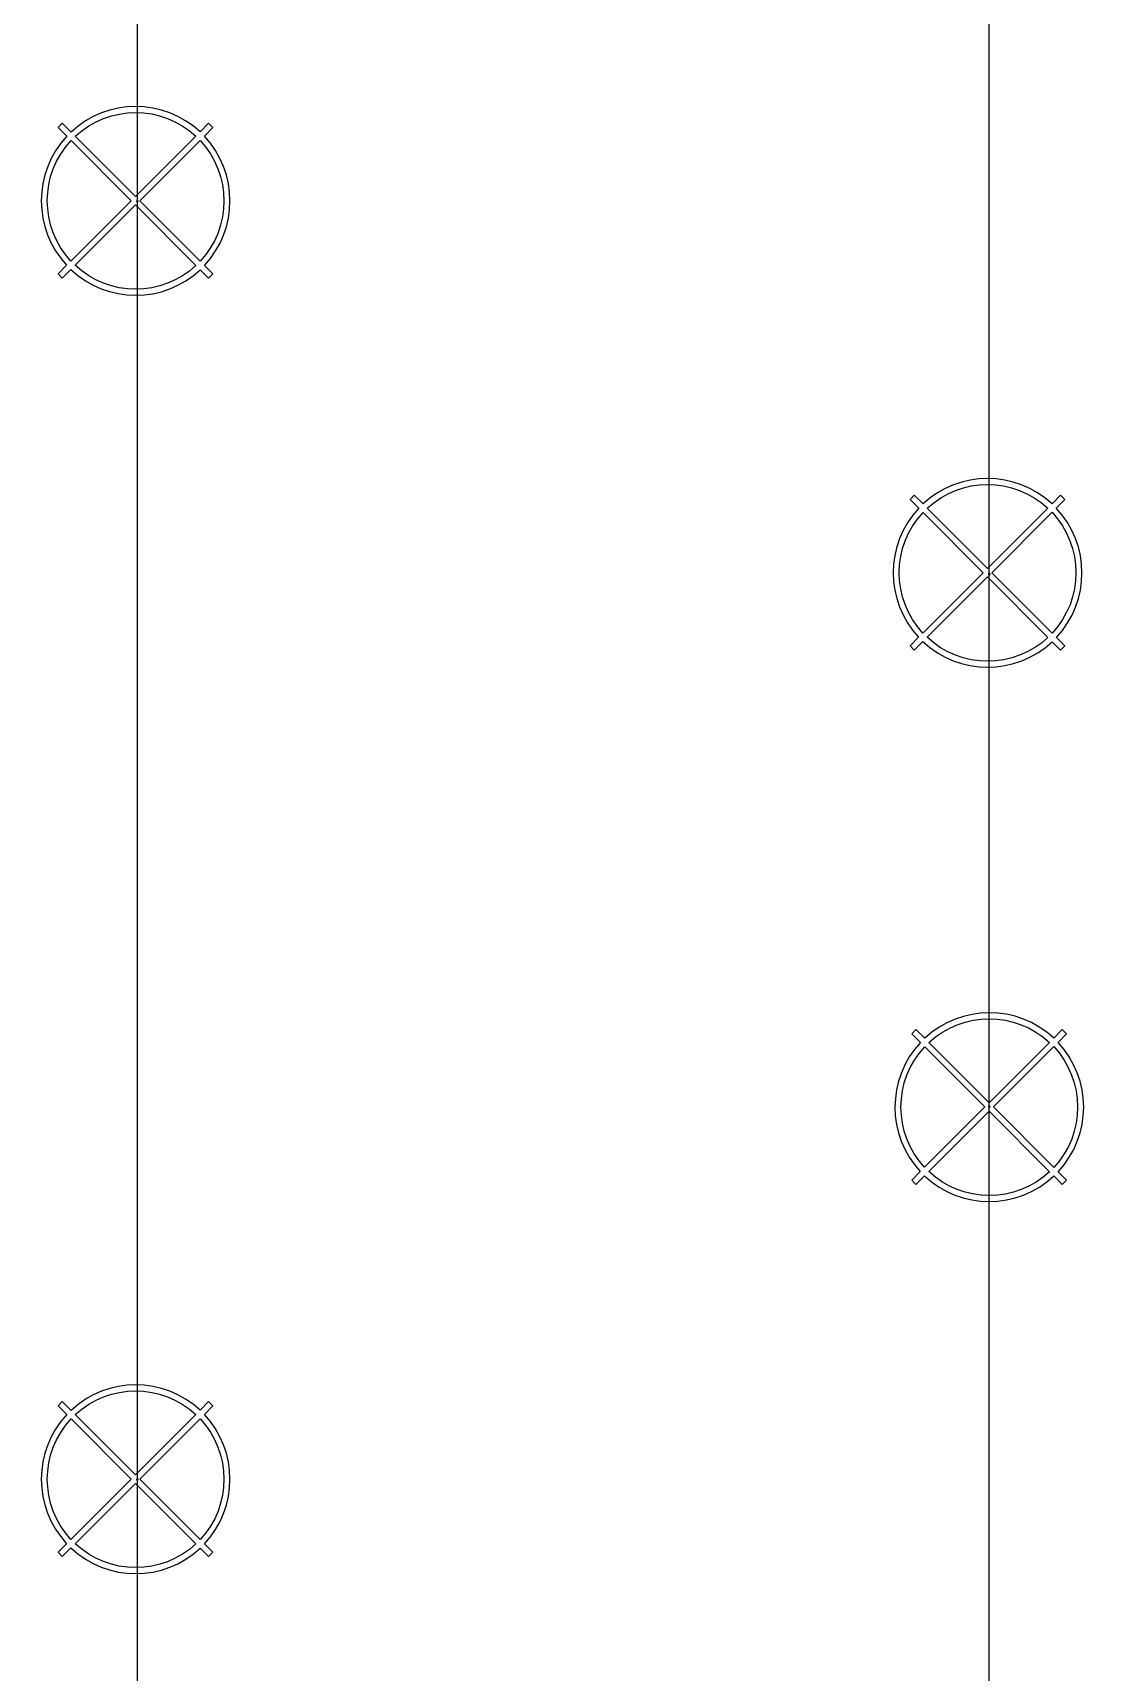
# Model space of a CAD drawing. Extents: x -487 to 422, y 3 to 392.
# Drawn here: x 125.5 to 157.09, y 246.42 to 295.29 of the extents above; entities that cross this region are included whole.
import ezdxf

# ---------------------------------------------------------------- set-up
doc = ezdxf.new("R2010")
doc.units = 0
doc.layers.add('Layer_1', color=7, linetype='CONTINUOUS')

msp = doc.modelspace()

# ---------------------------------------------------------------- linework, layer by layer
at = {"layer": 'Layer_1', "color": 1}
for p, q in [((128.616964, 391.865517), (128.616964, 3.245517)), ((154.016964, 3.245625), (154.016964, 391.865625))]:
    msp.add_line(p, q, dxfattribs=at)
at = {"layer": 'Layer_1', "color": 7}
for p, q in [((126.381722, 292.590619), (126.254722, 292.463619)), ((126.254722, 292.463619), (126.515072, 292.202916)), ((126.642072, 292.330269), (126.381722, 292.590619)), ((130.744524, 292.590619), (130.488408, 292.33415)), ((130.616113, 292.207855), (130.871877, 292.463619)), ((130.871877, 292.463619), (130.744524, 292.590619)), ((126.642072, 292.075916), (128.435947, 290.282041)), ((128.563299, 290.409041), (126.769424, 292.202916)), ((130.361055, 292.20715), (128.563299, 290.409041)), ((128.690299, 290.282041), (130.488761, 292.080855)), ((128.435947, 290.282041), (126.638191, 288.483933)), ((130.493347, 288.479347), (128.690299, 290.282041)), ((126.764486, 288.356228), (128.563299, 290.155041)), ((128.563299, 290.155041), (130.365994, 288.351994)), ((126.510838, 288.356933), (126.254722, 288.100464)), ((130.871877, 288.100464), (130.620347, 288.351994)), ((126.254722, 288.100464), (126.381722, 287.973464)), ((126.381722, 287.973464), (126.637838, 288.229228)), ((130.493347, 288.224994), (130.744524, 287.973464)), ((130.744524, 287.973464), (130.871877, 288.100464)), ((130.871877, 288.100464), (130.871877, 288.100464)), ((151.783457, 281.503632), (151.65681, 281.376632)), ((152.043807, 281.243282), (151.783457, 281.503632)), ((156.14626, 281.503632), (155.890143, 281.247163)), ((156.273966, 281.376632), (156.14626, 281.503632)), ((151.65681, 281.376632), (151.916807, 281.115929)), ((152.043807, 280.988929), (153.838035, 279.195054)), ((153.965035, 279.322054), (152.171513, 281.115929)), ((155.763143, 281.120163), (153.965035, 279.322054)), ((154.092388, 279.195054), (155.890849, 280.993868)), ((156.018202, 281.120868), (156.273966, 281.376632)), ((153.838035, 279.195054), (152.039927, 277.396946)), ((152.166574, 277.26924), (153.965035, 279.068054)), ((153.965035, 279.068054), (155.768082, 277.265007)), ((155.895082, 277.39236), (154.092388, 279.195054)), ((151.912574, 277.269946), (151.65681, 277.013477)), ((151.783457, 276.886477), (152.039574, 277.14224)), ((155.895082, 277.138007), (156.14626, 276.886477)), ((156.273966, 277.013477), (156.022435, 277.265007)), ((151.65681, 277.013477), (151.783457, 276.886477)), ((156.14626, 276.886477), (156.273966, 277.013477)), ((156.273966, 277.013477), (156.273966, 277.013477)), ((151.834483, 265.577635), (151.707483, 265.450635)), ((151.707483, 265.450635), (151.96748, 265.189932)), ((152.094833, 265.317285), (151.834483, 265.577635)), ((156.197286, 265.577635), (155.941169, 265.321165)), ((156.068875, 265.194871), (156.324639, 265.450635)), ((156.324639, 265.450635), (156.197286, 265.577635)), ((152.094833, 265.062932), (153.888708, 263.269057)), ((154.016061, 263.396057), (152.222186, 265.189932)), ((155.813816, 265.194165), (154.016061, 263.396057)), ((154.143061, 263.269057), (155.941875, 265.067871)), ((153.888708, 263.269057), (152.090953, 261.470948)), ((152.2176, 261.343243), (154.016061, 263.142057)), ((154.016061, 263.142057), (155.819108, 261.33901)), ((155.945755, 261.466362), (154.143061, 263.269057)), ((151.963247, 261.343948), (151.707483, 261.087479)), ((151.707483, 261.087479), (151.834483, 260.960479)), ((151.834483, 260.960479), (152.090247, 261.216243)), ((155.945755, 261.21201), (156.197286, 260.960479)), ((156.324639, 261.087479), (156.073461, 261.33901)), ((156.197286, 260.960479), (156.324639, 261.087479)), ((156.324639, 261.087479), (156.324639, 261.087479)), ((126.381722, 254.486471), (126.254722, 254.359471)), ((126.254722, 254.359471), (126.515072, 254.098768)), ((126.642072, 254.226121), (126.381722, 254.486471)), ((130.744524, 254.486471), (130.488408, 254.230001)), ((130.616113, 254.103707), (130.871877, 254.359471)), ((130.871877, 254.359471), (130.744524, 254.486471)), ((126.642072, 253.971768), (128.435947, 252.177893)), ((128.563299, 252.304893), (126.769424, 254.098768)), ((130.361055, 254.103001), (128.563299, 252.304893)), ((128.690299, 252.177893), (130.488761, 253.976707)), ((128.435947, 252.177893), (126.638191, 250.379784)), ((130.493347, 250.375198), (128.690299, 252.177893)), ((126.764486, 250.252079), (128.563299, 252.050893)), ((128.563299, 252.050893), (130.365994, 250.247846)), ((126.510838, 250.252784), (126.254722, 249.996315)), ((130.871877, 249.996315), (130.620347, 250.247846)), ((126.254722, 249.996315), (126.381722, 249.869315)), ((126.381722, 249.869315), (126.637838, 250.125079)), ((130.493347, 250.120846), (130.744524, 249.869315)), ((130.744524, 249.869315), (130.871877, 249.996315)), ((130.871877, 249.996315), (130.871877, 249.996315))]:
    msp.add_line(p, q, dxfattribs=at)
at = {"layer": 'Layer_1', "color": 5}
for p, q in [((128.591917, 290.26563), (128.591917, 290.264925)), ((128.616964, 290.29103), (128.616964, 290.29103)), ((128.616964, 290.29103), (128.616964, 290.290325)), ((128.616964, 290.29103), (128.616964, 290.290325)), ((128.616964, 290.29103), (128.616964, 290.29103)), ((128.616964, 290.290677), (128.616964, 290.290677)), ((128.616964, 290.290677), (128.616964, 290.290677)), ((128.616964, 290.290677), (128.616964, 290.290677)), ((128.616964, 290.290677), (128.616964, 290.290677)), ((128.616964, 290.290677), (128.616964, 290.290677)), ((128.616964, 290.290677), (128.616964, 290.290677)), ((128.616964, 290.290677), (128.616964, 290.290677)), ((128.616964, 290.290325), (128.616964, 290.290325)), ((128.616964, 290.290325), (128.616964, 290.290325)), ((128.616964, 290.290325), (128.616964, 290.290325)), ((128.616964, 290.290325), (128.616964, 290.290325)), ((128.616964, 290.290325), (128.616964, 290.290325)), ((128.616964, 290.290325), (128.616964, 290.290325)), ((128.616964, 290.290325), (128.616964, 290.290325)), ((128.616964, 290.290325), (128.616964, 290.290325)), ((128.616964, 290.290325), (128.616964, 290.290325)), ((128.616964, 290.290325), (128.616964, 290.290325)), ((128.616964, 290.290325), (128.616964, 290.290325)), ((128.616964, 290.290325), (128.616964, 290.290325)), ((128.642364, 290.26563), (128.642364, 290.264925)), ((128.616964, 290.239877), (128.616964, 290.239172)), ((153.991917, 279.15313), (153.991917, 279.152425)), ((154.016964, 279.17853), (154.016964, 279.17853)), ((154.016964, 279.17853), (154.016964, 279.177825)), ((154.016964, 279.17853), (154.016964, 279.177825)), ((154.016964, 279.17853), (154.016964, 279.17853)), ((154.016964, 279.178177), (154.016964, 279.178177)), ((154.016964, 279.178177), (154.016964, 279.178177)), ((154.016964, 279.178177), (154.016964, 279.178177)), ((154.016964, 279.178177), (154.016964, 279.178177)), ((154.016964, 279.178177), (154.016964, 279.178177)), ((154.016964, 279.178177), (154.016964, 279.178177)), ((154.016964, 279.178177), (154.016964, 279.178177)), ((154.016964, 279.177825), (154.016964, 279.177825)), ((154.016964, 279.177825), (154.016964, 279.177825)), ((154.016964, 279.177825), (154.016964, 279.177825)), ((154.016964, 279.177825), (154.016964, 279.177825)), ((154.016964, 279.177825), (154.016964, 279.177825)), ((154.016964, 279.177825), (154.016964, 279.177825)), ((154.016964, 279.177825), (154.016964, 279.177825)), ((154.016964, 279.177825), (154.016964, 279.177825)), ((154.016964, 279.177825), (154.016964, 279.177825)), ((154.016964, 279.177825), (154.016964, 279.177825)), ((154.016964, 279.177825), (154.016964, 279.177825)), ((154.016964, 279.177825), (154.016964, 279.177825)), ((154.016964, 279.127377), (154.016964, 279.126672)), ((154.042364, 279.15313), (154.042364, 279.152425)), ((153.991917, 263.27813), (153.991917, 263.277425)), ((154.016964, 263.30353), (154.016964, 263.30353)), ((154.016964, 263.30353), (154.016964, 263.302825)), ((154.016964, 263.30353), (154.016964, 263.302825)), ((154.016964, 263.30353), (154.016964, 263.30353)), ((154.016964, 263.303177), (154.016964, 263.303177)), ((154.016964, 263.303177), (154.016964, 263.303177)), ((154.016964, 263.303177), (154.016964, 263.303177)), ((154.016964, 263.303177), (154.016964, 263.303177)), ((154.016964, 263.303177), (154.016964, 263.303177)), ((154.016964, 263.303177), (154.016964, 263.303177)), ((154.016964, 263.303177), (154.016964, 263.303177)), ((154.016964, 263.302825), (154.016964, 263.302825)), ((154.016964, 263.302825), (154.016964, 263.302825)), ((154.016964, 263.302825), (154.016964, 263.302825)), ((154.016964, 263.302825), (154.016964, 263.302825)), ((154.016964, 263.302825), (154.016964, 263.302825)), ((154.016964, 263.302825), (154.016964, 263.302825)), ((154.016964, 263.302825), (154.016964, 263.302825)), ((154.016964, 263.302825), (154.016964, 263.302825)), ((154.016964, 263.302825), (154.016964, 263.302825)), ((154.016964, 263.302825), (154.016964, 263.302825)), ((154.016964, 263.302825), (154.016964, 263.302825)), ((154.016964, 263.302825), (154.016964, 263.302825)), ((154.016964, 263.252377), (154.016964, 263.251672)), ((154.042364, 263.27813), (154.042364, 263.277425)), ((128.591917, 252.16563), (128.591917, 252.164925)), ((128.616964, 252.19103), (128.616964, 252.19103)), ((128.616964, 252.19103), (128.616964, 252.190325)), ((128.616964, 252.19103), (128.616964, 252.190325)), ((128.616964, 252.19103), (128.616964, 252.19103)), ((128.616964, 252.190677), (128.616964, 252.190677)), ((128.616964, 252.190677), (128.616964, 252.190677)), ((128.616964, 252.190677), (128.616964, 252.190677)), ((128.616964, 252.190677), (128.616964, 252.190677)), ((128.616964, 252.190677), (128.616964, 252.190677)), ((128.616964, 252.190677), (128.616964, 252.190677)), ((128.616964, 252.190677), (128.616964, 252.190677)), ((128.616964, 252.190325), (128.616964, 252.190325)), ((128.616964, 252.190325), (128.616964, 252.190325)), ((128.616964, 252.190325), (128.616964, 252.190325)), ((128.616964, 252.190325), (128.616964, 252.190325)), ((128.616964, 252.190325), (128.616964, 252.190325)), ((128.616964, 252.190325), (128.616964, 252.190325)), ((128.616964, 252.190325), (128.616964, 252.190325)), ((128.616964, 252.190325), (128.616964, 252.190325)), ((128.616964, 252.190325), (128.616964, 252.190325)), ((128.616964, 252.190325), (128.616964, 252.190325)), ((128.616964, 252.190325), (128.616964, 252.190325)), ((128.616964, 252.190325), (128.616964, 252.190325)), ((128.642364, 252.16563), (128.642364, 252.164925)), ((128.616964, 252.139877), (128.616964, 252.139172))]:
    msp.add_line(p, q, dxfattribs=at)
at = {"layer": 'Layer_1', "color": 7}
for points in [[(130.488408, 292.33415), (129.407144, 293.344505), (127.721572, 293.343094), (126.642072, 292.330269)], [(126.769424, 292.202916), (127.778369, 293.145539), (129.350347, 293.14695), (130.361055, 292.20715)], [(126.515072, 292.202916), (125.502247, 291.123769), (125.500836, 289.437844), (126.510838, 288.356933)], [(126.638191, 288.483933), (125.698038, 289.494994), (125.699449, 291.066972), (126.642072, 292.075916)], [(130.488761, 292.080855), (131.43738, 291.069794), (131.438791, 289.491466), (130.493347, 288.479347)], [(130.620347, 288.351994), (131.635994, 289.434316), (131.634583, 291.126944), (130.616113, 292.207855)], [(130.365994, 288.351994), (129.353874, 287.40655), (127.775194, 287.407961), (126.764486, 288.356228)], [(126.637838, 288.229228), (127.718397, 287.210405), (129.411024, 287.209347), (130.493347, 288.224994)], [(155.890143, 281.247163), (154.80888, 282.257518), (153.12366, 282.256107), (152.043807, 281.243282)], [(152.171513, 281.115929), (153.180105, 282.058552), (154.752082, 282.059963), (155.763143, 281.120163)], [(151.916807, 281.115929), (150.904335, 280.036782), (150.902571, 278.350857), (151.912574, 277.269946)], [(152.039927, 277.396946), (151.100127, 278.408007), (151.101185, 279.979985), (152.043807, 280.988929)], [(155.890849, 280.993868), (156.839468, 279.982807), (156.840527, 278.404479), (155.895082, 277.39236)], [(156.022435, 277.265007), (157.038082, 278.347329), (157.036671, 280.039957), (156.018202, 281.120868)], [(152.039574, 277.14224), (153.120132, 276.123418), (154.813113, 276.12236), (155.895082, 277.138007)], [(155.768082, 277.265007), (154.755963, 276.319563), (153.177282, 276.320974), (152.166574, 277.26924)], [(155.941169, 265.321165), (154.859905, 266.331521), (153.174333, 266.33011), (152.094833, 265.317285)], [(152.222186, 265.189932), (153.23113, 266.132554), (154.802755, 266.133965), (155.813816, 265.194165)], [(151.96748, 265.189932), (150.955008, 264.110785), (150.953244, 262.42486), (151.963247, 261.343948)], [(152.090953, 261.470948), (151.1508, 262.481657), (151.152211, 264.053987), (152.094833, 265.062932)], [(155.941875, 265.067871), (156.890494, 264.05681), (156.8912, 262.478482), (155.945755, 261.466362)], [(156.073461, 261.33901), (157.089108, 262.421332), (157.087697, 264.11396), (156.068875, 265.194871)], [(152.090247, 261.216243), (153.171158, 260.197421), (154.863786, 260.196362), (155.945755, 261.21201)], [(155.819108, 261.33901), (154.806636, 260.393565), (153.227955, 260.394623), (152.2176, 261.343243)], [(130.488408, 254.230001), (129.407144, 255.240357), (127.721572, 255.238946), (126.642072, 254.226121)], [(126.769424, 254.098768), (127.778369, 255.04139), (129.350347, 255.042801), (130.361055, 254.103001)], [(126.515072, 254.098768), (125.502247, 253.019621), (125.500836, 251.333696), (126.510838, 250.252784)], [(126.638191, 250.379784), (125.698038, 251.390846), (125.699449, 252.962823), (126.642072, 253.971768)], [(130.488761, 253.976707), (131.43738, 252.965646), (131.438791, 251.387318), (130.493347, 250.375198)], [(130.620347, 250.247846), (131.635994, 251.330168), (131.634583, 253.022796), (130.616113, 254.103707)], [(130.365994, 250.247846), (129.353874, 249.302401), (127.775194, 249.303812), (126.764486, 250.252079)], [(126.637838, 250.125079), (127.718397, 249.106257), (129.411024, 249.105198), (130.493347, 250.120846)]]:
    msp.add_open_spline(points, degree=3, dxfattribs=at)
at = {"layer": 'Layer_1', "color": 5}
for points in [[(128.616964, 290.29103), (128.602853, 290.29103), (128.591917, 290.279389), (128.591917, 290.26563)], [(128.616964, 290.29103), (128.602853, 290.29103), (128.591917, 290.279389), (128.591917, 290.26563)], [(128.616964, 290.290677), (128.602853, 290.290677), (128.591917, 290.279389), (128.591917, 290.265277)], [(128.616964, 290.290677), (128.602853, 290.290677), (128.591917, 290.279389), (128.591917, 290.265277)], [(128.616964, 290.290677), (128.602853, 290.290677), (128.591917, 290.279389), (128.591917, 290.265277)], [(128.616964, 290.290677), (128.602853, 290.290677), (128.591917, 290.279389), (128.591917, 290.265277)], [(128.616964, 290.290677), (128.602853, 290.290677), (128.591917, 290.279389), (128.591917, 290.26563)], [(128.616964, 290.290677), (128.602853, 290.290677), (128.591917, 290.279389), (128.591917, 290.26563)], [(128.616964, 290.290677), (128.602853, 290.290677), (128.591917, 290.279389), (128.591917, 290.26563)], [(128.616964, 290.290325), (128.602853, 290.290325), (128.591917, 290.278683), (128.591917, 290.264925)], [(128.616964, 290.290325), (128.602853, 290.290325), (128.591917, 290.279036), (128.591917, 290.264925)], [(128.616964, 290.290325), (128.602853, 290.290325), (128.591917, 290.279036), (128.591917, 290.264925)], [(128.616964, 290.290325), (128.602853, 290.290325), (128.591917, 290.279036), (128.591917, 290.264925)], [(128.616964, 290.290325), (128.602853, 290.290325), (128.591917, 290.279036), (128.591917, 290.264925)], [(128.616964, 290.290325), (128.602853, 290.290325), (128.591917, 290.279036), (128.591917, 290.264925)], [(128.616964, 290.290325), (128.602853, 290.290325), (128.591917, 290.279036), (128.591917, 290.264925)], [(128.616964, 290.290325), (128.602853, 290.290325), (128.591917, 290.279036), (128.591917, 290.264925)], [(128.616964, 290.290325), (128.602853, 290.290325), (128.591917, 290.279389), (128.591917, 290.264925)], [(128.616964, 290.290325), (128.602853, 290.290325), (128.591917, 290.279389), (128.591917, 290.265277)], [(128.616964, 290.290325), (128.602853, 290.290325), (128.591917, 290.279389), (128.591917, 290.265277)], [(128.616964, 290.290325), (128.602853, 290.290325), (128.591917, 290.279389), (128.591917, 290.265277)], [(128.591917, 290.26563), (128.591917, 290.251519), (128.602853, 290.239877), (128.616964, 290.239877)], [(128.591917, 290.26563), (128.591917, 290.251519), (128.602853, 290.239877), (128.616964, 290.239877)], [(128.591917, 290.26563), (128.591917, 290.251519), (128.602853, 290.239877), (128.616964, 290.239877)], [(128.591917, 290.26563), (128.591917, 290.251519), (128.602853, 290.239877), (128.616964, 290.239877)], [(128.591917, 290.26563), (128.591917, 290.251519), (128.602853, 290.239877), (128.616964, 290.239877)], [(128.591917, 290.265277), (128.591917, 290.251166), (128.602853, 290.239525), (128.616964, 290.239525)], [(128.591917, 290.265277), (128.591917, 290.251166), (128.602853, 290.239525), (128.616964, 290.239525)], [(128.591917, 290.265277), (128.591917, 290.251166), (128.602853, 290.239525), (128.616964, 290.239525)], [(128.591917, 290.265277), (128.591917, 290.251166), (128.602853, 290.239877), (128.616964, 290.239877)], [(128.591917, 290.265277), (128.591917, 290.251166), (128.602853, 290.239877), (128.616964, 290.239877)], [(128.591917, 290.265277), (128.591917, 290.251166), (128.602853, 290.239877), (128.616964, 290.239877)], [(128.591917, 290.265277), (128.591917, 290.251166), (128.602853, 290.239877), (128.616964, 290.239877)], [(128.642364, 290.26563), (128.642364, 290.279389), (128.631075, 290.29103), (128.616964, 290.29103)], [(128.642364, 290.26563), (128.642364, 290.279389), (128.631075, 290.29103), (128.616964, 290.29103)], [(128.642364, 290.265277), (128.642364, 290.279389), (128.631075, 290.290677), (128.616964, 290.290677)], [(128.642364, 290.265277), (128.642364, 290.279389), (128.631075, 290.290677), (128.616964, 290.290677)], [(128.642364, 290.265277), (128.642364, 290.279389), (128.631075, 290.290677), (128.616964, 290.290677)], [(128.642364, 290.265277), (128.642364, 290.279389), (128.631075, 290.290677), (128.616964, 290.290677)], [(128.642364, 290.26563), (128.642364, 290.279389), (128.631075, 290.290677), (128.616964, 290.290677)], [(128.642364, 290.26563), (128.642364, 290.279389), (128.631075, 290.290677), (128.616964, 290.290677)], [(128.642364, 290.26563), (128.642364, 290.279389), (128.631075, 290.290677), (128.616964, 290.290677)], [(128.642364, 290.264925), (128.642364, 290.278683), (128.631075, 290.290325), (128.616964, 290.290325)], [(128.642364, 290.264925), (128.642364, 290.279036), (128.631075, 290.290325), (128.616964, 290.290325)], [(128.642364, 290.264925), (128.642364, 290.279036), (128.631075, 290.290325), (128.616964, 290.290325)], [(128.642364, 290.264925), (128.642364, 290.279036), (128.631075, 290.290325), (128.616964, 290.290325)], [(128.642364, 290.264925), (128.642364, 290.279036), (128.631075, 290.290325), (128.616964, 290.290325)], [(128.642364, 290.264925), (128.642364, 290.279036), (128.631075, 290.290325), (128.616964, 290.290325)], [(128.642364, 290.264925), (128.642364, 290.279036), (128.631075, 290.290325), (128.616964, 290.290325)], [(128.642364, 290.264925), (128.642364, 290.279036), (128.631075, 290.290325), (128.616964, 290.290325)], [(128.642364, 290.264925), (128.642364, 290.279389), (128.631075, 290.290325), (128.616964, 290.290325)], [(128.642364, 290.265277), (128.642364, 290.279389), (128.631075, 290.290325), (128.616964, 290.290325)], [(128.642364, 290.265277), (128.642364, 290.279389), (128.631075, 290.290325), (128.616964, 290.290325)], [(128.642364, 290.265277), (128.642364, 290.279389), (128.631075, 290.290325), (128.616964, 290.290325)], [(128.616964, 290.239877), (128.631075, 290.239877), (128.642364, 290.251519), (128.642364, 290.26563)], [(128.616964, 290.239877), (128.631075, 290.239877), (128.642364, 290.251519), (128.642364, 290.26563)], [(128.616964, 290.239877), (128.631075, 290.239877), (128.642364, 290.251519), (128.642364, 290.26563)], [(128.616964, 290.239877), (128.631075, 290.239877), (128.642364, 290.251519), (128.642364, 290.26563)], [(128.616964, 290.239877), (128.631075, 290.239877), (128.642364, 290.251519), (128.642364, 290.26563)], [(128.616964, 290.239525), (128.631075, 290.239525), (128.642364, 290.251166), (128.642364, 290.265277)], [(128.616964, 290.239525), (128.631075, 290.239525), (128.642364, 290.251166), (128.642364, 290.265277)], [(128.616964, 290.239525), (128.631075, 290.239525), (128.642364, 290.251166), (128.642364, 290.265277)], [(128.616964, 290.239877), (128.631075, 290.239877), (128.642364, 290.251166), (128.642364, 290.265277)], [(128.616964, 290.239877), (128.631075, 290.239877), (128.642364, 290.251166), (128.642364, 290.265277)], [(128.616964, 290.239877), (128.631075, 290.239877), (128.642364, 290.251166), (128.642364, 290.265277)], [(128.616964, 290.239877), (128.631075, 290.239877), (128.642364, 290.251166), (128.642364, 290.265277)], [(128.591917, 290.264925), (128.591917, 290.251166), (128.602853, 290.239172), (128.616964, 290.239172)], [(128.591917, 290.264925), (128.591917, 290.251166), (128.602853, 290.239172), (128.616964, 290.239172)], [(128.591917, 290.264925), (128.591917, 290.251166), (128.602853, 290.239172), (128.616964, 290.239172)], [(128.591917, 290.264925), (128.591917, 290.251166), (128.602853, 290.239172), (128.616964, 290.239172)], [(128.591917, 290.264925), (128.591917, 290.251166), (128.602853, 290.239172), (128.616964, 290.239172)], [(128.591917, 290.264925), (128.591917, 290.251166), (128.602853, 290.239172), (128.616964, 290.239172)], [(128.591917, 290.264925), (128.591917, 290.251166), (128.602853, 290.239525), (128.616964, 290.239525)], [(128.591917, 290.264925), (128.591917, 290.251166), (128.602853, 290.239525), (128.616964, 290.239525)], [(128.591917, 290.264925), (128.591917, 290.251166), (128.602853, 290.239525), (128.616964, 290.239525)], [(128.616964, 290.239172), (128.631075, 290.239172), (128.642364, 290.251166), (128.642364, 290.264925)], [(128.616964, 290.239172), (128.631075, 290.239172), (128.642364, 290.251166), (128.642364, 290.264925)], [(128.616964, 290.239172), (128.631075, 290.239172), (128.642364, 290.251166), (128.642364, 290.264925)], [(128.616964, 290.239172), (128.631075, 290.239172), (128.642364, 290.251166), (128.642364, 290.264925)], [(128.616964, 290.239172), (128.631075, 290.239172), (128.642364, 290.251166), (128.642364, 290.264925)], [(128.616964, 290.239172), (128.631075, 290.239172), (128.642364, 290.251166), (128.642364, 290.264925)], [(128.616964, 290.239525), (128.631075, 290.239525), (128.642364, 290.251166), (128.642364, 290.264925)], [(128.616964, 290.239525), (128.631075, 290.239525), (128.642364, 290.251166), (128.642364, 290.264925)], [(128.616964, 290.239525), (128.631075, 290.239525), (128.642364, 290.251166), (128.642364, 290.264925)], [(154.016964, 279.17853), (154.002853, 279.17853), (153.991917, 279.166889), (153.991917, 279.15313)], [(154.016964, 279.17853), (154.002853, 279.17853), (153.991917, 279.166889), (153.991917, 279.15313)], [(154.016964, 279.178177), (154.002853, 279.178177), (153.991917, 279.166889), (153.991917, 279.152777)], [(154.016964, 279.178177), (154.002853, 279.178177), (153.991917, 279.166889), (153.991917, 279.152777)], [(154.016964, 279.178177), (154.002853, 279.178177), (153.991917, 279.166889), (153.991917, 279.152777)], [(154.016964, 279.178177), (154.002853, 279.178177), (153.991917, 279.166889), (153.991917, 279.152777)], [(154.016964, 279.178177), (154.002853, 279.178177), (153.991917, 279.166889), (153.991917, 279.15313)], [(154.016964, 279.178177), (154.002853, 279.178177), (153.991917, 279.166889), (153.991917, 279.15313)], [(154.016964, 279.178177), (154.002853, 279.178177), (153.991917, 279.166889), (153.991917, 279.15313)], [(154.016964, 279.177825), (154.002853, 279.177825), (153.991917, 279.166183), (153.991917, 279.152425)], [(154.016964, 279.177825), (154.002853, 279.177825), (153.991917, 279.166536), (153.991917, 279.152425)], [(154.016964, 279.177825), (154.002853, 279.177825), (153.991917, 279.166536), (153.991917, 279.152425)], [(154.016964, 279.177825), (154.002853, 279.177825), (153.991917, 279.166536), (153.991917, 279.152425)], [(154.016964, 279.177825), (154.002853, 279.177825), (153.991917, 279.166536), (153.991917, 279.152425)], [(154.016964, 279.177825), (154.002853, 279.177825), (153.991917, 279.166536), (153.991917, 279.152425)], [(154.016964, 279.177825), (154.002853, 279.177825), (153.991917, 279.166536), (153.991917, 279.152425)], [(154.016964, 279.177825), (154.002853, 279.177825), (153.991917, 279.166536), (153.991917, 279.152425)], [(154.016964, 279.177825), (154.002853, 279.177825), (153.991917, 279.166889), (153.991917, 279.152425)], [(154.016964, 279.177825), (154.002853, 279.177825), (153.991917, 279.166889), (153.991917, 279.152777)], [(154.016964, 279.177825), (154.002853, 279.177825), (153.991917, 279.166889), (153.991917, 279.152777)], [(154.016964, 279.177825), (154.002853, 279.177825), (153.991917, 279.166889), (153.991917, 279.152777)], [(153.991917, 279.15313), (153.991917, 279.139019), (154.002853, 279.127377), (154.016964, 279.127377)], [(153.991917, 279.15313), (153.991917, 279.139019), (154.002853, 279.127377), (154.016964, 279.127377)], [(153.991917, 279.15313), (153.991917, 279.139019), (154.002853, 279.127377), (154.016964, 279.127377)], [(153.991917, 279.15313), (153.991917, 279.139019), (154.002853, 279.127377), (154.016964, 279.127377)], [(153.991917, 279.15313), (153.991917, 279.139019), (154.002853, 279.127377), (154.016964, 279.127377)], [(153.991917, 279.152777), (153.991917, 279.138666), (154.002853, 279.127025), (154.016964, 279.127025)], [(153.991917, 279.152777), (153.991917, 279.138666), (154.002853, 279.127025), (154.016964, 279.127025)], [(153.991917, 279.152777), (153.991917, 279.138666), (154.002853, 279.127025), (154.016964, 279.127025)], [(153.991917, 279.152777), (153.991917, 279.138666), (154.002853, 279.127377), (154.016964, 279.127377)], [(153.991917, 279.152777), (153.991917, 279.138666), (154.002853, 279.127377), (154.016964, 279.127377)], [(153.991917, 279.152777), (153.991917, 279.138666), (154.002853, 279.127377), (154.016964, 279.127377)], [(153.991917, 279.152777), (153.991917, 279.138666), (154.002853, 279.127377), (154.016964, 279.127377)], [(153.991917, 279.152425), (153.991917, 279.138666), (154.002853, 279.126672), (154.016964, 279.126672)], [(153.991917, 279.152425), (153.991917, 279.138666), (154.002853, 279.126672), (154.016964, 279.126672)], [(153.991917, 279.152425), (153.991917, 279.138666), (154.002853, 279.126672), (154.016964, 279.126672)], [(153.991917, 279.152425), (153.991917, 279.138666), (154.002853, 279.126672), (154.016964, 279.126672)], [(153.991917, 279.152425), (153.991917, 279.138666), (154.002853, 279.126672), (154.016964, 279.126672)], [(153.991917, 279.152425), (153.991917, 279.138666), (154.002853, 279.126672), (154.016964, 279.126672)], [(153.991917, 279.152425), (153.991917, 279.138666), (154.002853, 279.127025), (154.016964, 279.127025)], [(153.991917, 279.152425), (153.991917, 279.138666), (154.002853, 279.127025), (154.016964, 279.127025)], [(153.991917, 279.152425), (153.991917, 279.138666), (154.002853, 279.127025), (154.016964, 279.127025)], [(154.042364, 279.15313), (154.042364, 279.166889), (154.031075, 279.17853), (154.016964, 279.17853)], [(154.042364, 279.15313), (154.042364, 279.166889), (154.031075, 279.17853), (154.016964, 279.17853)], [(154.042364, 279.152777), (154.042364, 279.166889), (154.031075, 279.178177), (154.016964, 279.178177)], [(154.042364, 279.152777), (154.042364, 279.166889), (154.031075, 279.178177), (154.016964, 279.178177)], [(154.042364, 279.152777), (154.042364, 279.166889), (154.031075, 279.178177), (154.016964, 279.178177)], [(154.042364, 279.152777), (154.042364, 279.166889), (154.031075, 279.178177), (154.016964, 279.178177)], [(154.042364, 279.15313), (154.042364, 279.166889), (154.031075, 279.178177), (154.016964, 279.178177)], [(154.042364, 279.15313), (154.042364, 279.166889), (154.031075, 279.178177), (154.016964, 279.178177)], [(154.042364, 279.15313), (154.042364, 279.166889), (154.031075, 279.178177), (154.016964, 279.178177)], [(154.042364, 279.152425), (154.042364, 279.166183), (154.031075, 279.177825), (154.016964, 279.177825)], [(154.042364, 279.152425), (154.042364, 279.166536), (154.031075, 279.177825), (154.016964, 279.177825)], [(154.042364, 279.152425), (154.042364, 279.166536), (154.031075, 279.177825), (154.016964, 279.177825)], [(154.042364, 279.152425), (154.042364, 279.166536), (154.031075, 279.177825), (154.016964, 279.177825)], [(154.042364, 279.152425), (154.042364, 279.166536), (154.031075, 279.177825), (154.016964, 279.177825)], [(154.042364, 279.152425), (154.042364, 279.166536), (154.031075, 279.177825), (154.016964, 279.177825)], [(154.042364, 279.152425), (154.042364, 279.166536), (154.031075, 279.177825), (154.016964, 279.177825)], [(154.042364, 279.152425), (154.042364, 279.166536), (154.031075, 279.177825), (154.016964, 279.177825)], [(154.042364, 279.152425), (154.042364, 279.166889), (154.031075, 279.177825), (154.016964, 279.177825)], [(154.042364, 279.152777), (154.042364, 279.166889), (154.031075, 279.177825), (154.016964, 279.177825)], [(154.042364, 279.152777), (154.042364, 279.166889), (154.031075, 279.177825), (154.016964, 279.177825)], [(154.042364, 279.152777), (154.042364, 279.166889), (154.031075, 279.177825), (154.016964, 279.177825)], [(154.016964, 279.127377), (154.031075, 279.127377), (154.042364, 279.139019), (154.042364, 279.15313)], [(154.016964, 279.127377), (154.031075, 279.127377), (154.042364, 279.139019), (154.042364, 279.15313)], [(154.016964, 279.127377), (154.031075, 279.127377), (154.042364, 279.139019), (154.042364, 279.15313)], [(154.016964, 279.127377), (154.031075, 279.127377), (154.042364, 279.139019), (154.042364, 279.15313)], [(154.016964, 279.127377), (154.031075, 279.127377), (154.042364, 279.139019), (154.042364, 279.15313)], [(154.016964, 279.127025), (154.031075, 279.127025), (154.042364, 279.138666), (154.042364, 279.152777)], [(154.016964, 279.127025), (154.031075, 279.127025), (154.042364, 279.138666), (154.042364, 279.152777)], [(154.016964, 279.127025), (154.031075, 279.127025), (154.042364, 279.138666), (154.042364, 279.152777)], [(154.016964, 279.127377), (154.031075, 279.127377), (154.042364, 279.138666), (154.042364, 279.152777)], [(154.016964, 279.127377), (154.031075, 279.127377), (154.042364, 279.138666), (154.042364, 279.152777)], [(154.016964, 279.127377), (154.031075, 279.127377), (154.042364, 279.138666), (154.042364, 279.152777)], [(154.016964, 279.127377), (154.031075, 279.127377), (154.042364, 279.138666), (154.042364, 279.152777)], [(154.016964, 279.126672), (154.031075, 279.126672), (154.042364, 279.138666), (154.042364, 279.152425)], [(154.016964, 279.126672), (154.031075, 279.126672), (154.042364, 279.138666), (154.042364, 279.152425)], [(154.016964, 279.126672), (154.031075, 279.126672), (154.042364, 279.138666), (154.042364, 279.152425)], [(154.016964, 279.126672), (154.031075, 279.126672), (154.042364, 279.138666), (154.042364, 279.152425)], [(154.016964, 279.126672), (154.031075, 279.126672), (154.042364, 279.138666), (154.042364, 279.152425)], [(154.016964, 279.126672), (154.031075, 279.126672), (154.042364, 279.138666), (154.042364, 279.152425)], [(154.016964, 279.127025), (154.031075, 279.127025), (154.042364, 279.138666), (154.042364, 279.152425)], [(154.016964, 279.127025), (154.031075, 279.127025), (154.042364, 279.138666), (154.042364, 279.152425)], [(154.016964, 279.127025), (154.031075, 279.127025), (154.042364, 279.138666), (154.042364, 279.152425)], [(154.016964, 263.30353), (154.002853, 263.30353), (153.991917, 263.291889), (153.991917, 263.27813)], [(154.016964, 263.30353), (154.002853, 263.30353), (153.991917, 263.291889), (153.991917, 263.27813)], [(154.016964, 263.303177), (154.002853, 263.303177), (153.991917, 263.291889), (153.991917, 263.277777)], [(154.016964, 263.303177), (154.002853, 263.303177), (153.991917, 263.291889), (153.991917, 263.277777)], [(154.016964, 263.303177), (154.002853, 263.303177), (153.991917, 263.291889), (153.991917, 263.277777)], [(154.016964, 263.303177), (154.002853, 263.303177), (153.991917, 263.291889), (153.991917, 263.277777)], [(154.016964, 263.303177), (154.002853, 263.303177), (153.991917, 263.291889), (153.991917, 263.27813)], [(154.016964, 263.303177), (154.002853, 263.303177), (153.991917, 263.291889), (153.991917, 263.27813)], [(154.016964, 263.303177), (154.002853, 263.303177), (153.991917, 263.291889), (153.991917, 263.27813)], [(154.016964, 263.302825), (154.002853, 263.302825), (153.991917, 263.291183), (153.991917, 263.277425)], [(154.016964, 263.302825), (154.002853, 263.302825), (153.991917, 263.291536), (153.991917, 263.277425)], [(154.016964, 263.302825), (154.002853, 263.302825), (153.991917, 263.291536), (153.991917, 263.277425)], [(154.016964, 263.302825), (154.002853, 263.302825), (153.991917, 263.291536), (153.991917, 263.277425)], [(154.016964, 263.302825), (154.002853, 263.302825), (153.991917, 263.291536), (153.991917, 263.277425)], [(154.016964, 263.302825), (154.002853, 263.302825), (153.991917, 263.291536), (153.991917, 263.277425)], [(154.016964, 263.302825), (154.002853, 263.302825), (153.991917, 263.291536), (153.991917, 263.277425)], [(154.016964, 263.302825), (154.002853, 263.302825), (153.991917, 263.291536), (153.991917, 263.277425)], [(154.016964, 263.302825), (154.002853, 263.302825), (153.991917, 263.291889), (153.991917, 263.277425)], [(154.016964, 263.302825), (154.002853, 263.302825), (153.991917, 263.291889), (153.991917, 263.277777)], [(154.016964, 263.302825), (154.002853, 263.302825), (153.991917, 263.291889), (153.991917, 263.277777)], [(154.016964, 263.302825), (154.002853, 263.302825), (153.991917, 263.291889), (153.991917, 263.277777)], [(153.991917, 263.27813), (153.991917, 263.263666), (154.002853, 263.252377), (154.016964, 263.252377)], [(153.991917, 263.27813), (153.991917, 263.263666), (154.002853, 263.252377), (154.016964, 263.252377)], [(153.991917, 263.27813), (153.991917, 263.263666), (154.002853, 263.252377), (154.016964, 263.252377)], [(153.991917, 263.27813), (153.991917, 263.263666), (154.002853, 263.252377), (154.016964, 263.252377)], [(153.991917, 263.27813), (153.991917, 263.264019), (154.002853, 263.252377), (154.016964, 263.252377)], [(153.991917, 263.277777), (153.991917, 263.263666), (154.002853, 263.252025), (154.016964, 263.252025)], [(153.991917, 263.277777), (153.991917, 263.263666), (154.002853, 263.252025), (154.016964, 263.252025)], [(153.991917, 263.277777), (153.991917, 263.263666), (154.002853, 263.252025), (154.016964, 263.252025)], [(153.991917, 263.277777), (153.991917, 263.263666), (154.002853, 263.252377), (154.016964, 263.252377)], [(153.991917, 263.277777), (153.991917, 263.263666), (154.002853, 263.252377), (154.016964, 263.252377)], [(153.991917, 263.277777), (153.991917, 263.263666), (154.002853, 263.252377), (154.016964, 263.252377)], [(153.991917, 263.277777), (153.991917, 263.263666), (154.002853, 263.252377), (154.016964, 263.252377)], [(153.991917, 263.277425), (153.991917, 263.263666), (154.002853, 263.251672), (154.016964, 263.251672)], [(153.991917, 263.277425), (153.991917, 263.263666), (154.002853, 263.251672), (154.016964, 263.251672)], [(153.991917, 263.277425), (153.991917, 263.263666), (154.002853, 263.251672), (154.016964, 263.251672)], [(153.991917, 263.277425), (153.991917, 263.263666), (154.002853, 263.251672), (154.016964, 263.251672)], [(153.991917, 263.277425), (153.991917, 263.263666), (154.002853, 263.251672), (154.016964, 263.251672)], [(153.991917, 263.277425), (153.991917, 263.263666), (154.002853, 263.251672), (154.016964, 263.251672)], [(153.991917, 263.277425), (153.991917, 263.263666), (154.002853, 263.251672), (154.016964, 263.251672)], [(153.991917, 263.277425), (153.991917, 263.263666), (154.002853, 263.251672), (154.016964, 263.251672)], [(153.991917, 263.277425), (153.991917, 263.263666), (154.002853, 263.251672), (154.016964, 263.251672)], [(154.042364, 263.27813), (154.042364, 263.291889), (154.031075, 263.30353), (154.016964, 263.30353)], [(154.042364, 263.27813), (154.042364, 263.291889), (154.031075, 263.30353), (154.016964, 263.30353)], [(154.042364, 263.277777), (154.042364, 263.291889), (154.031075, 263.303177), (154.016964, 263.303177)], [(154.042364, 263.277777), (154.042364, 263.291889), (154.031075, 263.303177), (154.016964, 263.303177)], [(154.042364, 263.277777), (154.042364, 263.291889), (154.031075, 263.303177), (154.016964, 263.303177)], [(154.042364, 263.277777), (154.042364, 263.291889), (154.031075, 263.303177), (154.016964, 263.303177)], [(154.042364, 263.27813), (154.042364, 263.291889), (154.031075, 263.303177), (154.016964, 263.303177)], [(154.042364, 263.27813), (154.042364, 263.291889), (154.031075, 263.303177), (154.016964, 263.303177)], [(154.042364, 263.27813), (154.042364, 263.291889), (154.031075, 263.303177), (154.016964, 263.303177)], [(154.042364, 263.277425), (154.042364, 263.291183), (154.031075, 263.302825), (154.016964, 263.302825)], [(154.042364, 263.277425), (154.042364, 263.291536), (154.031075, 263.302825), (154.016964, 263.302825)], [(154.042364, 263.277425), (154.042364, 263.291536), (154.031075, 263.302825), (154.016964, 263.302825)], [(154.042364, 263.277425), (154.042364, 263.291536), (154.031075, 263.302825), (154.016964, 263.302825)], [(154.042364, 263.277425), (154.042364, 263.291536), (154.031075, 263.302825), (154.016964, 263.302825)], [(154.042364, 263.277425), (154.042364, 263.291536), (154.031075, 263.302825), (154.016964, 263.302825)], [(154.042364, 263.277425), (154.042364, 263.291536), (154.031075, 263.302825), (154.016964, 263.302825)], [(154.042364, 263.277425), (154.042364, 263.291536), (154.031075, 263.302825), (154.016964, 263.302825)], [(154.042364, 263.277425), (154.042364, 263.291889), (154.031075, 263.302825), (154.016964, 263.302825)], [(154.042364, 263.277777), (154.042364, 263.291889), (154.031075, 263.302825), (154.016964, 263.302825)], [(154.042364, 263.277777), (154.042364, 263.291889), (154.031075, 263.302825), (154.016964, 263.302825)], [(154.042364, 263.277777), (154.042364, 263.291889), (154.031075, 263.302825), (154.016964, 263.302825)], [(154.016964, 263.252377), (154.031075, 263.252377), (154.042364, 263.263666), (154.042364, 263.27813)], [(154.016964, 263.252377), (154.031075, 263.252377), (154.042364, 263.263666), (154.042364, 263.27813)], [(154.016964, 263.252377), (154.031075, 263.252377), (154.042364, 263.263666), (154.042364, 263.27813)], [(154.016964, 263.252377), (154.031075, 263.252377), (154.042364, 263.263666), (154.042364, 263.27813)], [(154.016964, 263.252377), (154.031075, 263.252377), (154.042364, 263.264019), (154.042364, 263.27813)], [(154.016964, 263.252025), (154.031075, 263.252025), (154.042364, 263.263666), (154.042364, 263.277777)], [(154.016964, 263.252025), (154.031075, 263.252025), (154.042364, 263.263666), (154.042364, 263.277777)], [(154.016964, 263.252025), (154.031075, 263.252025), (154.042364, 263.263666), (154.042364, 263.277777)], [(154.016964, 263.252377), (154.031075, 263.252377), (154.042364, 263.263666), (154.042364, 263.277777)], [(154.016964, 263.252377), (154.031075, 263.252377), (154.042364, 263.263666), (154.042364, 263.277777)], [(154.016964, 263.252377), (154.031075, 263.252377), (154.042364, 263.263666), (154.042364, 263.277777)], [(154.016964, 263.252377), (154.031075, 263.252377), (154.042364, 263.263666), (154.042364, 263.277777)], [(154.016964, 263.251672), (154.031075, 263.251672), (154.042364, 263.263666), (154.042364, 263.277425)], [(154.016964, 263.251672), (154.031075, 263.251672), (154.042364, 263.263666), (154.042364, 263.277425)], [(154.016964, 263.251672), (154.031075, 263.251672), (154.042364, 263.263666), (154.042364, 263.277425)], [(154.016964, 263.251672), (154.031075, 263.251672), (154.042364, 263.263666), (154.042364, 263.277425)], [(154.016964, 263.251672), (154.031075, 263.251672), (154.042364, 263.263666), (154.042364, 263.277425)], [(154.016964, 263.251672), (154.031075, 263.251672), (154.042364, 263.263666), (154.042364, 263.277425)], [(154.016964, 263.251672), (154.031075, 263.251672), (154.042364, 263.263666), (154.042364, 263.277425)], [(154.016964, 263.251672), (154.031075, 263.251672), (154.042364, 263.263666), (154.042364, 263.277425)], [(154.016964, 263.251672), (154.031075, 263.251672), (154.042364, 263.263666), (154.042364, 263.277425)], [(128.616964, 252.19103), (128.602853, 252.19103), (128.591917, 252.179389), (128.591917, 252.16563)], [(128.616964, 252.19103), (128.602853, 252.19103), (128.591917, 252.179389), (128.591917, 252.16563)], [(128.616964, 252.190677), (128.602853, 252.190677), (128.591917, 252.179389), (128.591917, 252.165277)], [(128.616964, 252.190677), (128.602853, 252.190677), (128.591917, 252.179389), (128.591917, 252.165277)], [(128.616964, 252.190677), (128.602853, 252.190677), (128.591917, 252.179389), (128.591917, 252.165277)], [(128.616964, 252.190677), (128.602853, 252.190677), (128.591917, 252.179389), (128.591917, 252.165277)], [(128.616964, 252.190677), (128.602853, 252.190677), (128.591917, 252.179389), (128.591917, 252.16563)], [(128.616964, 252.190677), (128.602853, 252.190677), (128.591917, 252.179389), (128.591917, 252.16563)], [(128.616964, 252.190677), (128.602853, 252.190677), (128.591917, 252.179389), (128.591917, 252.16563)], [(128.616964, 252.190325), (128.602853, 252.190325), (128.591917, 252.178683), (128.591917, 252.164925)], [(128.616964, 252.190325), (128.602853, 252.190325), (128.591917, 252.179036), (128.591917, 252.164925)], [(128.616964, 252.190325), (128.602853, 252.190325), (128.591917, 252.179036), (128.591917, 252.164925)], [(128.616964, 252.190325), (128.602853, 252.190325), (128.591917, 252.179036), (128.591917, 252.164925)], [(128.616964, 252.190325), (128.602853, 252.190325), (128.591917, 252.179036), (128.591917, 252.164925)], [(128.616964, 252.190325), (128.602853, 252.190325), (128.591917, 252.179036), (128.591917, 252.164925)], [(128.616964, 252.190325), (128.602853, 252.190325), (128.591917, 252.179036), (128.591917, 252.164925)], [(128.616964, 252.190325), (128.602853, 252.190325), (128.591917, 252.179036), (128.591917, 252.164925)], [(128.616964, 252.190325), (128.602853, 252.190325), (128.591917, 252.179389), (128.591917, 252.164925)], [(128.616964, 252.190325), (128.602853, 252.190325), (128.591917, 252.179389), (128.591917, 252.165277)], [(128.616964, 252.190325), (128.602853, 252.190325), (128.591917, 252.179389), (128.591917, 252.165277)], [(128.616964, 252.190325), (128.602853, 252.190325), (128.591917, 252.179389), (128.591917, 252.165277)], [(128.591917, 252.16563), (128.591917, 252.151166), (128.602853, 252.139877), (128.616964, 252.139877)], [(128.591917, 252.16563), (128.591917, 252.151166), (128.602853, 252.139877), (128.616964, 252.139877)], [(128.591917, 252.16563), (128.591917, 252.151166), (128.602853, 252.139877), (128.616964, 252.139877)], [(128.591917, 252.16563), (128.591917, 252.151166), (128.602853, 252.139877), (128.616964, 252.139877)], [(128.591917, 252.16563), (128.591917, 252.151519), (128.602853, 252.139877), (128.616964, 252.139877)], [(128.591917, 252.165277), (128.591917, 252.151166), (128.602853, 252.139525), (128.616964, 252.139525)], [(128.591917, 252.165277), (128.591917, 252.151166), (128.602853, 252.139525), (128.616964, 252.139525)], [(128.591917, 252.165277), (128.591917, 252.151166), (128.602853, 252.139525), (128.616964, 252.139525)], [(128.591917, 252.165277), (128.591917, 252.151166), (128.602853, 252.139877), (128.616964, 252.139877)], [(128.591917, 252.165277), (128.591917, 252.151166), (128.602853, 252.139877), (128.616964, 252.139877)], [(128.591917, 252.165277), (128.591917, 252.151166), (128.602853, 252.139877), (128.616964, 252.139877)], [(128.591917, 252.165277), (128.591917, 252.151166), (128.602853, 252.139877), (128.616964, 252.139877)], [(128.591917, 252.164925), (128.591917, 252.151166), (128.602853, 252.139172), (128.616964, 252.139172)], [(128.591917, 252.164925), (128.591917, 252.151166), (128.602853, 252.139172), (128.616964, 252.139172)], [(128.591917, 252.164925), (128.591917, 252.151166), (128.602853, 252.139172), (128.616964, 252.139172)], [(128.591917, 252.164925), (128.591917, 252.151166), (128.602853, 252.139172), (128.616964, 252.139172)], [(128.591917, 252.164925), (128.591917, 252.151166), (128.602853, 252.139172), (128.616964, 252.139172)], [(128.591917, 252.164925), (128.591917, 252.151166), (128.602853, 252.139172), (128.616964, 252.139172)], [(128.591917, 252.164925), (128.591917, 252.151166), (128.602853, 252.139172), (128.616964, 252.139172)], [(128.591917, 252.164925), (128.591917, 252.151166), (128.602853, 252.139172), (128.616964, 252.139172)], [(128.591917, 252.164925), (128.591917, 252.151166), (128.602853, 252.139172), (128.616964, 252.139172)], [(128.642364, 252.16563), (128.642364, 252.179389), (128.631075, 252.19103), (128.616964, 252.19103)], [(128.642364, 252.16563), (128.642364, 252.179389), (128.631075, 252.19103), (128.616964, 252.19103)], [(128.642364, 252.165277), (128.642364, 252.179389), (128.631075, 252.190677), (128.616964, 252.190677)], [(128.642364, 252.165277), (128.642364, 252.179389), (128.631075, 252.190677), (128.616964, 252.190677)], [(128.642364, 252.165277), (128.642364, 252.179389), (128.631075, 252.190677), (128.616964, 252.190677)], [(128.642364, 252.165277), (128.642364, 252.179389), (128.631075, 252.190677), (128.616964, 252.190677)], [(128.642364, 252.16563), (128.642364, 252.179389), (128.631075, 252.190677), (128.616964, 252.190677)], [(128.642364, 252.16563), (128.642364, 252.179389), (128.631075, 252.190677), (128.616964, 252.190677)], [(128.642364, 252.16563), (128.642364, 252.179389), (128.631075, 252.190677), (128.616964, 252.190677)], [(128.642364, 252.164925), (128.642364, 252.178683), (128.631075, 252.190325), (128.616964, 252.190325)], [(128.642364, 252.164925), (128.642364, 252.179036), (128.631075, 252.190325), (128.616964, 252.190325)], [(128.642364, 252.164925), (128.642364, 252.179036), (128.631075, 252.190325), (128.616964, 252.190325)], [(128.642364, 252.164925), (128.642364, 252.179036), (128.631075, 252.190325), (128.616964, 252.190325)], [(128.642364, 252.164925), (128.642364, 252.179036), (128.631075, 252.190325), (128.616964, 252.190325)], [(128.642364, 252.164925), (128.642364, 252.179036), (128.631075, 252.190325), (128.616964, 252.190325)], [(128.642364, 252.164925), (128.642364, 252.179036), (128.631075, 252.190325), (128.616964, 252.190325)], [(128.642364, 252.164925), (128.642364, 252.179036), (128.631075, 252.190325), (128.616964, 252.190325)], [(128.642364, 252.164925), (128.642364, 252.179389), (128.631075, 252.190325), (128.616964, 252.190325)], [(128.642364, 252.165277), (128.642364, 252.179389), (128.631075, 252.190325), (128.616964, 252.190325)], [(128.642364, 252.165277), (128.642364, 252.179389), (128.631075, 252.190325), (128.616964, 252.190325)], [(128.642364, 252.165277), (128.642364, 252.179389), (128.631075, 252.190325), (128.616964, 252.190325)], [(128.616964, 252.139877), (128.631075, 252.139877), (128.642364, 252.151166), (128.642364, 252.16563)], [(128.616964, 252.139877), (128.631075, 252.139877), (128.642364, 252.151166), (128.642364, 252.16563)], [(128.616964, 252.139877), (128.631075, 252.139877), (128.642364, 252.151166), (128.642364, 252.16563)], [(128.616964, 252.139877), (128.631075, 252.139877), (128.642364, 252.151166), (128.642364, 252.16563)], [(128.616964, 252.139877), (128.631075, 252.139877), (128.642364, 252.151519), (128.642364, 252.16563)], [(128.616964, 252.139525), (128.631075, 252.139525), (128.642364, 252.151166), (128.642364, 252.165277)], [(128.616964, 252.139525), (128.631075, 252.139525), (128.642364, 252.151166), (128.642364, 252.165277)], [(128.616964, 252.139525), (128.631075, 252.139525), (128.642364, 252.151166), (128.642364, 252.165277)], [(128.616964, 252.139877), (128.631075, 252.139877), (128.642364, 252.151166), (128.642364, 252.165277)], [(128.616964, 252.139877), (128.631075, 252.139877), (128.642364, 252.151166), (128.642364, 252.165277)], [(128.616964, 252.139877), (128.631075, 252.139877), (128.642364, 252.151166), (128.642364, 252.165277)], [(128.616964, 252.139877), (128.631075, 252.139877), (128.642364, 252.151166), (128.642364, 252.165277)], [(128.616964, 252.139172), (128.631075, 252.139172), (128.642364, 252.151166), (128.642364, 252.164925)], [(128.616964, 252.139172), (128.631075, 252.139172), (128.642364, 252.151166), (128.642364, 252.164925)], [(128.616964, 252.139172), (128.631075, 252.139172), (128.642364, 252.151166), (128.642364, 252.164925)], [(128.616964, 252.139172), (128.631075, 252.139172), (128.642364, 252.151166), (128.642364, 252.164925)], [(128.616964, 252.139172), (128.631075, 252.139172), (128.642364, 252.151166), (128.642364, 252.164925)], [(128.616964, 252.139172), (128.631075, 252.139172), (128.642364, 252.151166), (128.642364, 252.164925)], [(128.616964, 252.139172), (128.631075, 252.139172), (128.642364, 252.151166), (128.642364, 252.164925)], [(128.616964, 252.139172), (128.631075, 252.139172), (128.642364, 252.151166), (128.642364, 252.164925)], [(128.616964, 252.139172), (128.631075, 252.139172), (128.642364, 252.151166), (128.642364, 252.164925)]]:
    msp.add_open_spline(points, degree=3, dxfattribs=at)

doc.saveas('drawing.dxf')
